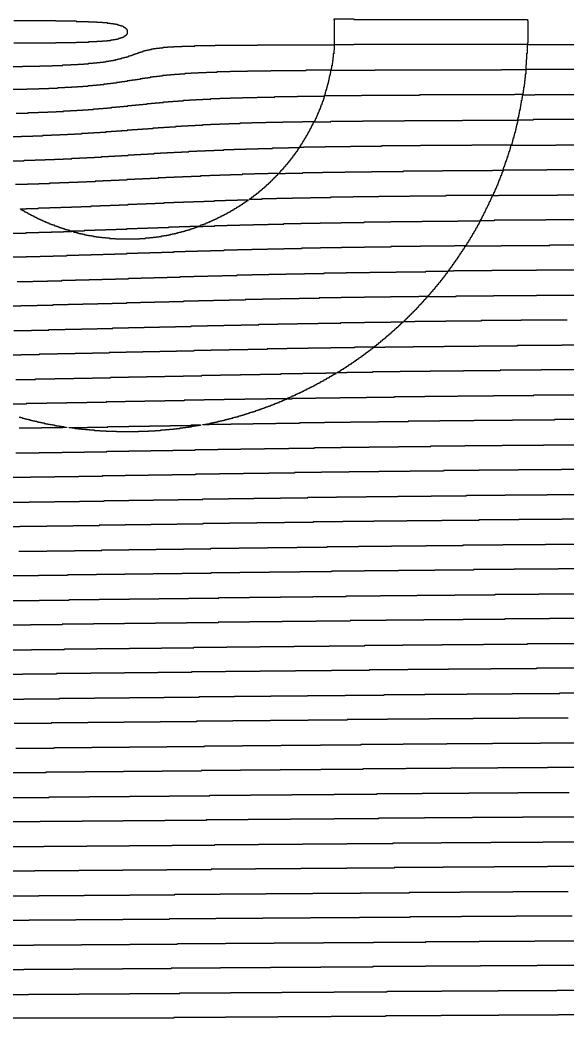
# Model space of a CAD drawing. Extents: x 600 to 5400, y 600 to 5400.
# Drawn here: x 2739 to 4070, y 600 to 3028 of the extents above; entities that cross this region are included whole.
import ezdxf

# ---------------------------------------------------------------- set-up
doc = ezdxf.new("R2010")
doc.units = 0
doc.layers.add('LG_12_W1000_ZP600_INV_LG', color=5, linetype='CONTINUOUS')

msp = doc.modelspace()

# ---------------------------------------------------------------- linework, layer by layer
at = {"layer": 'LG_12_W1000_ZP600_INV_LG'}
for points in [[(2724, 3027), (2826, 3027), (2826, 3026), (2876, 3026), (2876, 3025), (2906, 3025), (2906, 3024), (2926, 3024), (2926, 3023), (2940, 3023), (2940, 3022), (2951, 3022), (2951, 3021), (2959, 3021), (2959, 3020), (2966, 3020), (2966, 3019), (2971, 3019), (2971, 3018), (2976, 3018), (2976, 3017), (2979, 3017), (2979, 3016), (2983, 3016), (2983, 3015), (2985, 3015), (2985, 3014), (2988, 3014), (2988, 3013), (2990, 3013), (2990, 3012), (2992, 3012), (2992, 3011), (2993, 3011), (2993, 3010), (2995, 3010), (2995, 3009), (2996, 3009), (2996, 3008), (2997, 3008), (2997, 3007), (2998, 3007), (2998, 3006), (2999, 3006), (2999, 3004), (3000, 3004), (3000, 2995), (2999, 2995), (2999, 2993), (2998, 2993), (2998, 2992), (2997, 2992), (2997, 2991), (2996, 2991), (2996, 2990), (2995, 2990), (2995, 2989), (2993, 2989), (2993, 2988), (2992, 2988), (2992, 2987), (2990, 2987), (2990, 2986), (2988, 2986), (2988, 2985), (2985, 2985), (2985, 2984), (2983, 2984), (2983, 2983), (2979, 2983), (2979, 2982), (2976, 2982), (2976, 2981), (2971, 2981), (2971, 2980), (2966, 2980), (2966, 2979), (2959, 2979), (2959, 2978), (2951, 2978), (2951, 2977), (2940, 2977), (2940, 2976), (2926, 2976), (2926, 2975), (2906, 2975), (2906, 2974), (2876, 2974), (2876, 2973), (2826, 2973), (2826, 2972), (2724, 2972)], [(2688, 2915), (2745, 2915), (2745, 2916), (2787, 2916), (2787, 2917), (2818, 2917), (2818, 2918), (2843, 2918), (2843, 2919), (2863, 2919), (2863, 2920), (2880, 2920), (2880, 2921), (2894, 2921), (2894, 2922), (2906, 2922), (2906, 2923), (2917, 2923), (2917, 2924), (2926, 2924), (2926, 2925), (2934, 2925), (2934, 2926), (2942, 2926), (2942, 2927), (2949, 2927), (2949, 2928), (2955, 2928), (2955, 2929), (2960, 2929), (2960, 2930), (2966, 2930), (2966, 2931), (2971, 2931), (2971, 2932), (2975, 2932), (2975, 2933), (2979, 2933), (2979, 2934), (2983, 2934), (2983, 2935), (2987, 2935), (2987, 2936), (2991, 2936), (2991, 2937), (2994, 2937), (2994, 2938), (2998, 2938), (2998, 2939), (3001, 2939), (3001, 2940), (3004, 2940), (3004, 2941), (3007, 2941), (3007, 2942), (3010, 2942), (3010, 2943), (3013, 2943), (3013, 2944), (3015, 2944), (3015, 2945), (3018, 2945), (3018, 2946), (3021, 2946), (3021, 2947), (3024, 2947), (3024, 2948), (3027, 2948), (3027, 2949), (3030, 2949), (3030, 2950), (3033, 2950), (3033, 2951), (3036, 2951), (3036, 2952), (3039, 2952), (3039, 2953), (3042, 2953), (3042, 2954), (3046, 2954), (3046, 2955), (3050, 2955), (3050, 2956), (3054, 2956), (3054, 2957), (3059, 2957), (3059, 2958), (3064, 2958), (3064, 2959), (3070, 2959), (3070, 2960), (3078, 2960), (3078, 2961), (3087, 2961), (3087, 2962), (3098, 2962), (3098, 2963), (3113, 2963), (3113, 2964), (3133, 2964), (3133, 2965), (3164, 2965), (3164, 2966), (3214, 2966), (3214, 2967), (3317, 2967), (3317, 2968), (3503, 2968), (3503, 2956), (3502, 2956), (3502, 2946), (3501, 2946), (3501, 2937), (3500, 2937), (3500, 2930), (3499, 2930), (3499, 2923), (3498, 2923), (3498, 2917), (3497, 2917), (3497, 2911), (3496, 2911), (3496, 2906), (3434, 2906), (3434, 2905), (3349, 2905), (3349, 2904), (3292, 2904), (3292, 2903), (3250, 2903), (3250, 2902), (3218, 2902), (3218, 2901), (3193, 2901), (3193, 2900), (3172, 2900), (3172, 2899), (3155, 2899), (3155, 2898), (3140, 2898), (3140, 2897), (3127, 2897), (3127, 2896), (3115, 2896), (3115, 2895), (3105, 2895), (3105, 2894), (3095, 2894), (3095, 2893), (3086, 2893), (3086, 2892), (3078, 2892), (3078, 2891), (3071, 2891), (3071, 2890), (3063, 2890), (3063, 2889), (3056, 2889), (3056, 2888), (3050, 2888), (3050, 2887), (3043, 2887), (3043, 2886), (3037, 2886), (3037, 2885), (3031, 2885), (3031, 2884), (3025, 2884), (3025, 2883), (3019, 2883), (3019, 2882), (3012, 2882), (3012, 2881), (3006, 2881), (3006, 2880), (3000, 2880), (3000, 2879), (2994, 2879), (2994, 2878), (2987, 2878), (2987, 2877), (2981, 2877), (2981, 2876), (2974, 2876), (2974, 2875), (2966, 2875), (2966, 2874), (2959, 2874), (2959, 2873), (2951, 2873), (2951, 2872), (2943, 2872), (2943, 2871), (2934, 2871), (2934, 2870), (2925, 2870), (2925, 2869), (2915, 2869), (2915, 2868), (2904, 2868), (2904, 2867), (2892, 2867), (2892, 2866), (2879, 2866), (2879, 2865), (2864, 2865), (2864, 2864), (2848, 2864), (2848, 2863), (2830, 2863), (2830, 2862), (2809, 2862), (2809, 2861), (2785, 2861), (2785, 2860), (2756, 2860), (2756, 2859), (2721, 2859)], [(2730, 2802), (2759, 2802), (2759, 2803), (2784, 2803), (2784, 2804), (2807, 2804), (2807, 2805), (2827, 2805), (2827, 2806), (2845, 2806), (2845, 2807), (2862, 2807), (2862, 2808), (2877, 2808), (2877, 2809), (2892, 2809), (2892, 2810), (2905, 2810), (2905, 2811), (2918, 2811), (2918, 2812), (2930, 2812), (2930, 2813), (2941, 2813), (2941, 2814), (2952, 2814), (2952, 2815), (2962, 2815), (2962, 2816), (2972, 2816), (2972, 2817), (2982, 2817), (2982, 2818), (2992, 2818), (2992, 2819), (3001, 2819), (3001, 2820), (3011, 2820), (3011, 2821), (3020, 2821), (3020, 2822), (3029, 2822), (3029, 2823), (3039, 2823), (3039, 2824), (3048, 2824), (3048, 2825), (3058, 2825), (3058, 2826), (3068, 2826), (3068, 2827), (3078, 2827), (3078, 2828), (3088, 2828), (3088, 2829), (3100, 2829), (3100, 2830), (3111, 2830), (3111, 2831), (3124, 2831), (3124, 2832), (3137, 2832), (3137, 2833), (3151, 2833), (3151, 2834), (3167, 2834), (3167, 2835), (3184, 2835), (3184, 2836), (3203, 2836), (3203, 2837), (3225, 2837), (3225, 2838), (3250, 2838), (3250, 2839), (3280, 2839), (3280, 2840), (3316, 2840), (3316, 2841), (3359, 2841), (3359, 2842), (3414, 2842), (3414, 2843), (3479, 2843), (3479, 2840), (3478, 2840), (3478, 2837), (3477, 2837), (3477, 2834), (3476, 2834), (3476, 2831), (3475, 2831), (3475, 2829), (3474, 2829), (3474, 2826), (3473, 2826), (3473, 2823), (3472, 2823), (3472, 2821), (3471, 2821), (3471, 2818), (3470, 2818), (3470, 2815), (3469, 2815), (3469, 2813), (3468, 2813), (3468, 2810), (3467, 2810), (3467, 2808), (3466, 2808), (3466, 2805), (3465, 2805), (3465, 2803), (3464, 2803), (3464, 2801), (3463, 2801), (3463, 2798), (3462, 2798), (3462, 2796), (3461, 2796), (3461, 2794), (3460, 2794), (3460, 2792), (3459, 2792), (3459, 2789), (3458, 2789), (3458, 2787), (3457, 2787), (3457, 2785), (3456, 2785), (3456, 2783), (3455, 2783), (3455, 2781), (3495, 2781), (3495, 2782), (3572, 2782), (3572, 2783), (3674, 2783), (3674, 2784), (3815, 2784), (3815, 2785), (3950, 2785), (3950, 2783), (3949, 2783), (3949, 2779), (3948, 2779), (3948, 2774), (3947, 2774), (3947, 2770), (3946, 2770), (3946, 2766), (3945, 2766), (3945, 2762), (3944, 2762), (3944, 2758), (3943, 2758), (3943, 2754), (3942, 2754), (3942, 2751), (3941, 2751), (3941, 2747), (3940, 2747), (3940, 2743), (3939, 2743), (3939, 2740), (3938, 2740), (3938, 2736), (3937, 2736), (3937, 2732), (3936, 2732), (3936, 2729), (3935, 2729), (3935, 2725), (3934, 2725), (3934, 2724), (3838, 2724), (3838, 2723), (3713, 2723), (3713, 2722), (3618, 2722), (3618, 2721), (3543, 2721), (3543, 2720), (3481, 2720), (3481, 2719), (3429, 2719), (3429, 2718), (3419, 2718), (3419, 2720), (3420, 2720), (3420, 2721), (3421, 2721), (3421, 2723), (3422, 2723), (3422, 2724), (3423, 2724), (3423, 2726), (3424, 2726), (3424, 2727), (3425, 2727), (3425, 2729), (3426, 2729), (3426, 2730), (3427, 2730), (3427, 2732), (3428, 2732), (3428, 2734), (3429, 2734), (3429, 2735), (3430, 2735), (3430, 2737), (3431, 2737), (3431, 2739), (3432, 2739), (3432, 2740), (3433, 2740), (3433, 2742), (3434, 2742), (3434, 2744), (3435, 2744), (3435, 2745), (3436, 2745), (3436, 2747), (3437, 2747), (3437, 2749), (3438, 2749), (3438, 2750), (3439, 2750), (3439, 2752), (3440, 2752), (3440, 2754), (3441, 2754), (3441, 2756), (3442, 2756), (3442, 2758), (3443, 2758), (3443, 2759), (3444, 2759), (3444, 2761), (3445, 2761), (3445, 2763), (3446, 2763), (3446, 2765), (3447, 2765), (3447, 2767), (3448, 2767), (3448, 2769), (3449, 2769), (3449, 2771), (3450, 2771), (3450, 2773), (3451, 2773), (3451, 2775), (3452, 2775), (3452, 2777), (3453, 2777), (3453, 2779), (3454, 2779), (3454, 2781), (3426, 2781), (3426, 2780), (3378, 2780), (3378, 2779), (3338, 2779), (3338, 2778), (3303, 2778), (3303, 2777), (3274, 2777), (3274, 2776), (3247, 2776), (3247, 2775), (3224, 2775), (3224, 2774), (3202, 2774), (3202, 2773), (3183, 2773), (3183, 2772), (3165, 2772), (3165, 2771), (3148, 2771), (3148, 2770), (3132, 2770), (3132, 2769), (3117, 2769), (3117, 2768), (3103, 2768), (3103, 2767), (3089, 2767), (3089, 2766), (3075, 2766), (3075, 2765), (3062, 2765), (3062, 2764), (3050, 2764), (3050, 2763), (3037, 2763), (3037, 2762), (3025, 2762), (3025, 2761), (3012, 2761), (3012, 2760), (3000, 2760), (3000, 2759), (2987, 2759), (2987, 2758), (2974, 2758), (2974, 2757), (2961, 2757), (2961, 2756), (2948, 2756), (2948, 2755), (2934, 2755), (2934, 2754), (2919, 2754), (2919, 2753), (2905, 2753), (2905, 2752), (2889, 2752), (2889, 2751), (2872, 2751), (2872, 2750), (2855, 2750), (2855, 2749), (2836, 2749), (2836, 2748), (2816, 2748), (2816, 2747), (2794, 2747), (2794, 2746), (2770, 2746), (2770, 2745), (2743, 2745), (2743, 2744), (2714, 2744)], [(4311, 2786), (3987, 2786), (3987, 2785), (3950, 2785), (3950, 2788), (3951, 2788), (3951, 2792), (3952, 2792), (3952, 2797), (3953, 2797), (3953, 2801), (3954, 2801), (3954, 2806), (3955, 2806), (3955, 2811), (3956, 2811), (3956, 2816), (3957, 2816), (3957, 2822), (3958, 2822), (3958, 2827), (3959, 2827), (3959, 2833), (3960, 2833), (3960, 2839), (3961, 2839), (3961, 2845), (3962, 2845), (3962, 2846), (3991, 2846), (3991, 2847), (4502, 2847)], [(4230, 2664), (4020, 2664), (4020, 2663), (3914, 2663), (3914, 2665), (3915, 2665), (3915, 2668), (3916, 2668), (3916, 2670), (3917, 2670), (3917, 2673), (3918, 2673), (3918, 2676), (3919, 2676), (3919, 2679), (3920, 2679), (3920, 2682), (3921, 2682), (3921, 2685), (3922, 2685), (3922, 2687), (3923, 2687), (3923, 2690), (3924, 2690), (3924, 2693), (3925, 2693), (3925, 2696), (3926, 2696), (3926, 2700), (3927, 2700), (3927, 2703), (3928, 2703), (3928, 2706), (3929, 2706), (3929, 2709), (3930, 2709), (3930, 2712), (3931, 2712), (3931, 2715), (3932, 2715), (3932, 2719), (3933, 2719), (3933, 2722), (3934, 2722), (3934, 2724), (4042, 2724), (4042, 2725), (4314, 2725)], [(2720, 2686), (2749, 2686), (2749, 2687), (2776, 2687), (2776, 2688), (2800, 2688), (2800, 2689), (2823, 2689), (2823, 2690), (2844, 2690), (2844, 2691), (2865, 2691), (2865, 2692), (2884, 2692), (2884, 2693), (2902, 2693), (2902, 2694), (2920, 2694), (2920, 2695), (2937, 2695), (2937, 2696), (2954, 2696), (2954, 2697), (2970, 2697), (2970, 2698), (2986, 2698), (2986, 2699), (3002, 2699), (3002, 2700), (3017, 2700), (3017, 2701), (3033, 2701), (3033, 2702), (3049, 2702), (3049, 2703), (3065, 2703), (3065, 2704), (3081, 2704), (3081, 2705), (3097, 2705), (3097, 2706), (3114, 2706), (3114, 2707), (3132, 2707), (3132, 2708), (3150, 2708), (3150, 2709), (3169, 2709), (3169, 2710), (3190, 2710), (3190, 2711), (3211, 2711), (3211, 2712), (3235, 2712), (3235, 2713), (3260, 2713), (3260, 2714), (3288, 2714), (3288, 2715), (3318, 2715), (3318, 2716), (3353, 2716), (3353, 2717), (3392, 2717), (3392, 2718), (3418, 2718), (3418, 2717), (3417, 2717), (3417, 2715), (3416, 2715), (3416, 2714), (3415, 2714), (3415, 2712), (3414, 2712), (3414, 2711), (3413, 2711), (3413, 2709), (3412, 2709), (3412, 2708), (3411, 2708), (3411, 2707), (3410, 2707), (3410, 2705), (3409, 2705), (3409, 2704), (3408, 2704), (3408, 2702), (3407, 2702), (3407, 2701), (3406, 2701), (3406, 2700), (3405, 2700), (3405, 2698), (3404, 2698), (3404, 2697), (3403, 2697), (3403, 2696), (3402, 2696), (3402, 2694), (3401, 2694), (3401, 2693), (3400, 2693), (3400, 2692), (3399, 2692), (3399, 2691), (3398, 2691), (3398, 2689), (3397, 2689), (3397, 2688), (3396, 2688), (3396, 2687), (3395, 2687), (3395, 2685), (3394, 2685), (3394, 2684), (3393, 2684), (3393, 2683), (3392, 2683), (3392, 2682), (3391, 2682), (3391, 2680), (3390, 2680), (3390, 2679), (3389, 2679), (3389, 2678), (3388, 2678), (3388, 2677), (3387, 2677), (3387, 2676), (3386, 2676), (3386, 2674), (3385, 2674), (3385, 2673), (3384, 2673), (3384, 2672), (3383, 2672), (3383, 2671), (3382, 2671), (3382, 2670), (3381, 2670), (3381, 2669), (3380, 2669), (3380, 2667), (3379, 2667), (3379, 2666), (3378, 2666), (3378, 2665), (3377, 2665), (3377, 2664), (3376, 2664), (3376, 2663), (3375, 2663), (3375, 2662), (3374, 2662), (3374, 2661), (3373, 2661), (3373, 2660), (3372, 2660), (3372, 2659), (3371, 2659), (3371, 2657), (3370, 2657), (3370, 2656), (3369, 2656), (3369, 2655), (3385, 2655), (3385, 2656), (3427, 2656), (3427, 2657), (3475, 2657), (3475, 2658), (3530, 2658), (3530, 2659), (3594, 2659), (3594, 2660), (3672, 2660), (3672, 2661), (3767, 2661), (3767, 2662), (3888, 2662), (3888, 2663), (3914, 2663), (3914, 2662), (3913, 2662), (3913, 2659), (3912, 2659), (3912, 2657), (3911, 2657), (3911, 2654), (3910, 2654), (3910, 2651), (3909, 2651), (3909, 2649), (3908, 2649), (3908, 2646), (3907, 2646), (3907, 2644), (3906, 2644), (3906, 2641), (3905, 2641), (3905, 2639), (3904, 2639), (3904, 2636), (3903, 2636), (3903, 2634), (3902, 2634), (3902, 2631), (3901, 2631), (3901, 2629), (3900, 2629), (3900, 2626), (3899, 2626), (3899, 2624), (3898, 2624), (3898, 2622), (3897, 2622), (3897, 2619), (3896, 2619), (3896, 2617), (3895, 2617), (3895, 2615), (3894, 2615), (3894, 2612), (3893, 2612), (3893, 2610), (3892, 2610), (3892, 2608), (3891, 2608), (3891, 2605), (3890, 2605), (3890, 2603), (3889, 2603), (3889, 2602), (3884, 2602), (3884, 2601), (3775, 2601), (3775, 2600), (3687, 2600), (3687, 2599), (3612, 2599), (3612, 2598), (3549, 2598), (3549, 2597), (3494, 2597), (3494, 2596), (3445, 2596), (3445, 2595), (3402, 2595), (3402, 2594), (3363, 2594), (3363, 2593), (3327, 2593), (3327, 2592), (3298, 2592), (3298, 2593), (3299, 2593), (3299, 2594), (3300, 2594), (3300, 2595), (3302, 2595), (3302, 2596), (3303, 2596), (3303, 2597), (3304, 2597), (3304, 2598), (3306, 2598), (3306, 2599), (3307, 2599), (3307, 2600), (3308, 2600), (3308, 2601), (3309, 2601), (3309, 2602), (3311, 2602), (3311, 2603), (3312, 2603), (3312, 2604), (3313, 2604), (3313, 2605), (3315, 2605), (3315, 2606), (3316, 2606), (3316, 2607), (3317, 2607), (3317, 2608), (3318, 2608), (3318, 2609), (3320, 2609), (3320, 2610), (3321, 2610), (3321, 2611), (3322, 2611), (3322, 2612), (3323, 2612), (3323, 2613), (3324, 2613), (3324, 2614), (3326, 2614), (3326, 2615), (3327, 2615), (3327, 2616), (3328, 2616), (3328, 2617), (3329, 2617), (3329, 2618), (3330, 2618), (3330, 2619), (3331, 2619), (3331, 2620), (3333, 2620), (3333, 2621), (3334, 2621), (3334, 2622), (3335, 2622), (3335, 2623), (3336, 2623), (3336, 2624), (3337, 2624), (3337, 2625), (3338, 2625), (3338, 2626), (3339, 2626), (3339, 2627), (3340, 2627), (3340, 2628), (3341, 2628), (3341, 2629), (3343, 2629), (3343, 2630), (3344, 2630), (3344, 2631), (3345, 2631), (3345, 2632), (3346, 2632), (3346, 2633), (3347, 2633), (3347, 2634), (3348, 2634), (3348, 2635), (3349, 2635), (3349, 2636), (3350, 2636), (3350, 2637), (3351, 2637), (3351, 2638), (3352, 2638), (3352, 2639), (3353, 2639), (3353, 2640), (3354, 2640), (3354, 2641), (3355, 2641), (3355, 2642), (3356, 2642), (3356, 2643), (3357, 2643), (3357, 2644), (3358, 2644), (3358, 2645), (3359, 2645), (3359, 2646), (3360, 2646), (3360, 2647), (3361, 2647), (3361, 2648), (3362, 2648), (3362, 2649), (3363, 2649), (3363, 2650), (3364, 2650), (3364, 2651), (3365, 2651), (3365, 2652), (3366, 2652), (3366, 2653), (3367, 2653), (3367, 2654), (3368, 2654), (3368, 2655), (3343, 2655), (3343, 2654), (3309, 2654), (3309, 2653), (3279, 2653), (3279, 2652), (3251, 2652), (3251, 2651), (3225, 2651), (3225, 2650), (3201, 2650), (3201, 2649), (3178, 2649), (3178, 2648), (3155, 2648), (3155, 2647), (3134, 2647), (3134, 2646), (3114, 2646), (3114, 2645), (3094, 2645), (3094, 2644), (3075, 2644), (3075, 2643), (3056, 2643), (3056, 2642), (3037, 2642), (3037, 2641), (3018, 2641), (3018, 2640), (2999, 2640), (2999, 2639), (2980, 2639), (2980, 2638), (2961, 2638), (2961, 2637), (2941, 2637), (2941, 2636), (2922, 2636), (2922, 2635), (2901, 2635), (2901, 2634), (2880, 2634), (2880, 2633), (2858, 2633), (2858, 2632), (2835, 2632), (2835, 2631), (2811, 2631), (2811, 2630), (2785, 2630), (2785, 2629), (2757, 2629), (2757, 2628), (2728, 2628)], [(4176, 2542), (4018, 2542), (4018, 2541), (3892, 2541), (3892, 2540), (3859, 2540), (3859, 2542), (3860, 2542), (3860, 2544), (3861, 2544), (3861, 2545), (3862, 2545), (3862, 2547), (3863, 2547), (3863, 2549), (3864, 2549), (3864, 2551), (3865, 2551), (3865, 2553), (3866, 2553), (3866, 2555), (3867, 2555), (3867, 2557), (3868, 2557), (3868, 2559), (3869, 2559), (3869, 2561), (3870, 2561), (3870, 2563), (3871, 2563), (3871, 2565), (3872, 2565), (3872, 2567), (3873, 2567), (3873, 2569), (3874, 2569), (3874, 2571), (3875, 2571), (3875, 2573), (3876, 2573), (3876, 2575), (3877, 2575), (3877, 2577), (3878, 2577), (3878, 2579), (3879, 2579), (3879, 2581), (3880, 2581), (3880, 2584), (3881, 2584), (3881, 2586), (3882, 2586), (3882, 2588), (3883, 2588), (3883, 2590), (3884, 2590), (3884, 2592), (3885, 2592), (3885, 2594), (3886, 2594), (3886, 2596), (3887, 2596), (3887, 2599), (3888, 2599), (3888, 2601), (3903, 2601), (3903, 2602), (4046, 2602), (4046, 2603), (4235, 2603)], [(2720, 2510), (2754, 2510), (2754, 2511), (2785, 2511), (2785, 2512), (2816, 2512), (2816, 2513), (2845, 2513), (2845, 2514), (2864, 2514), (2864, 2515), (2868, 2515), (2868, 2513), (2871, 2513), (2871, 2512), (2875, 2512), (2875, 2511), (2879, 2511), (2879, 2510), (2883, 2510), (2883, 2509), (2887, 2509), (2887, 2508), (2892, 2508), (2892, 2507), (2896, 2507), (2896, 2506), (2901, 2506), (2901, 2505), (2906, 2505), (2906, 2504), (2912, 2504), (2912, 2503), (2918, 2503), (2918, 2502), (2924, 2502), (2924, 2501), (2931, 2501), (2931, 2500), (2938, 2500), (2938, 2499), (2947, 2499), (2947, 2498), (2957, 2498), (2957, 2497), (2971, 2497), (2971, 2496), (3030, 2496), (3030, 2497), (3044, 2497), (3044, 2498), (3054, 2498), (3054, 2499), (3063, 2499), (3063, 2500), (3070, 2500), (3070, 2501), (3077, 2501), (3077, 2502), (3083, 2502), (3083, 2503), (3089, 2503), (3089, 2504), (3095, 2504), (3095, 2505), (3100, 2505), (3100, 2506), (3105, 2506), (3105, 2507), (3109, 2507), (3109, 2508), (3114, 2508), (3114, 2509), (3118, 2509), (3118, 2510), (3122, 2510), (3122, 2511), (3126, 2511), (3126, 2512), (3130, 2512), (3130, 2513), (3133, 2513), (3133, 2514), (3137, 2514), (3137, 2515), (3141, 2515), (3141, 2516), (3144, 2516), (3144, 2517), (3147, 2517), (3147, 2518), (3151, 2518), (3151, 2519), (3154, 2519), (3154, 2520), (3157, 2520), (3157, 2521), (3160, 2521), (3160, 2522), (3163, 2522), (3163, 2523), (3166, 2523), (3166, 2524), (3169, 2524), (3169, 2525), (3171, 2525), (3171, 2526), (3184, 2526), (3184, 2527), (3213, 2527), (3213, 2528), (3243, 2528), (3243, 2529), (3274, 2529), (3274, 2530), (3307, 2530), (3307, 2531), (3343, 2531), (3343, 2532), (3381, 2532), (3381, 2533), (3423, 2533), (3423, 2534), (3469, 2534), (3469, 2535), (3520, 2535), (3520, 2536), (3576, 2536), (3576, 2537), (3641, 2537), (3641, 2538), (3716, 2538), (3716, 2539), (3804, 2539), (3804, 2540), (3858, 2540), (3858, 2538), (3857, 2538), (3857, 2536), (3856, 2536), (3856, 2534), (3855, 2534), (3855, 2532), (3854, 2532), (3854, 2531), (3853, 2531), (3853, 2529), (3852, 2529), (3852, 2527), (3851, 2527), (3851, 2525), (3850, 2525), (3850, 2523), (3849, 2523), (3849, 2522), (3848, 2522), (3848, 2520), (3847, 2520), (3847, 2518), (3846, 2518), (3846, 2516), (3845, 2516), (3845, 2515), (3844, 2515), (3844, 2513), (3843, 2513), (3843, 2511), (3842, 2511), (3842, 2509), (3841, 2509), (3841, 2508), (3840, 2508), (3840, 2506), (3839, 2506), (3839, 2504), (3838, 2504), (3838, 2503), (3837, 2503), (3837, 2501), (3836, 2501), (3836, 2499), (3835, 2499), (3835, 2498), (3834, 2498), (3834, 2496), (3833, 2496), (3833, 2494), (3832, 2494), (3832, 2493), (3831, 2493), (3831, 2491), (3830, 2491), (3830, 2489), (3829, 2489), (3829, 2488), (3828, 2488), (3828, 2486), (3827, 2486), (3827, 2485), (3826, 2485), (3826, 2483), (3825, 2483), (3825, 2481), (3824, 2481), (3824, 2480), (3823, 2480), (3823, 2479), (3795, 2479), (3795, 2478), (3713, 2478), (3713, 2477), (3641, 2477), (3641, 2476), (3577, 2476), (3577, 2475), (3521, 2475), (3521, 2474), (3470, 2474), (3470, 2473), (3424, 2473), (3424, 2472), (3381, 2472), (3381, 2471), (3341, 2471), (3341, 2470), (3303, 2470), (3303, 2469), (3268, 2469), (3268, 2468), (3235, 2468), (3235, 2467), (3202, 2467), (3202, 2466), (3171, 2466), (3171, 2465), (3141, 2465), (3141, 2464), (3112, 2464), (3112, 2463), (3083, 2463), (3083, 2462), (3055, 2462), (3055, 2461), (3026, 2461), (3026, 2460), (2998, 2460), (2998, 2459), (2970, 2459), (2970, 2458), (2941, 2458), (2941, 2457), (2912, 2457), (2912, 2456), (2882, 2456), (2882, 2455), (2852, 2455), (2852, 2454), (2820, 2454), (2820, 2453), (2788, 2453), (2788, 2452), (2754, 2452), (2754, 2451), (2718, 2451)], [(4125, 2420), (3995, 2420), (3995, 2419), (3887, 2419), (3887, 2418), (3794, 2418), (3794, 2417), (3781, 2417), (3781, 2419), (3782, 2419), (3782, 2420), (3783, 2420), (3783, 2421), (3784, 2421), (3784, 2423), (3785, 2423), (3785, 2424), (3786, 2424), (3786, 2425), (3787, 2425), (3787, 2427), (3788, 2427), (3788, 2428), (3789, 2428), (3789, 2429), (3790, 2429), (3790, 2431), (3791, 2431), (3791, 2432), (3792, 2432), (3792, 2434), (3793, 2434), (3793, 2435), (3794, 2435), (3794, 2436), (3795, 2436), (3795, 2438), (3796, 2438), (3796, 2439), (3797, 2439), (3797, 2441), (3798, 2441), (3798, 2442), (3799, 2442), (3799, 2444), (3800, 2444), (3800, 2445), (3801, 2445), (3801, 2446), (3802, 2446), (3802, 2448), (3803, 2448), (3803, 2449), (3804, 2449), (3804, 2451), (3805, 2451), (3805, 2452), (3806, 2452), (3806, 2454), (3807, 2454), (3807, 2455), (3808, 2455), (3808, 2457), (3809, 2457), (3809, 2458), (3810, 2458), (3810, 2460), (3811, 2460), (3811, 2461), (3812, 2461), (3812, 2463), (3813, 2463), (3813, 2464), (3814, 2464), (3814, 2466), (3815, 2466), (3815, 2467), (3816, 2467), (3816, 2469), (3817, 2469), (3817, 2470), (3818, 2470), (3818, 2472), (3819, 2472), (3819, 2473), (3820, 2473), (3820, 2475), (3821, 2475), (3821, 2477), (3822, 2477), (3822, 2478), (3823, 2478), (3823, 2479), (3909, 2479), (3909, 2480), (4028, 2480), (4028, 2481), (4175, 2481)], [(2732, 2392), (2770, 2392), (2770, 2393), (2806, 2393), (2806, 2394), (2841, 2394), (2841, 2395), (2874, 2395), (2874, 2396), (2907, 2396), (2907, 2397), (2939, 2397), (2939, 2398), (2971, 2398), (2971, 2399), (3003, 2399), (3003, 2400), (3034, 2400), (3034, 2401), (3065, 2401), (3065, 2402), (3097, 2402), (3097, 2403), (3129, 2403), (3129, 2404), (3162, 2404), (3162, 2405), (3196, 2405), (3196, 2406), (3231, 2406), (3231, 2407), (3267, 2407), (3267, 2408), (3304, 2408), (3304, 2409), (3344, 2409), (3344, 2410), (3386, 2410), (3386, 2411), (3431, 2411), (3431, 2412), (3479, 2412), (3479, 2413), (3532, 2413), (3532, 2414), (3590, 2414), (3590, 2415), (3654, 2415), (3654, 2416), (3726, 2416), (3726, 2417), (3780, 2417), (3780, 2416), (3779, 2416), (3779, 2415), (3778, 2415), (3778, 2413), (3777, 2413), (3777, 2412), (3776, 2412), (3776, 2411), (3775, 2411), (3775, 2409), (3774, 2409), (3774, 2408), (3773, 2408), (3773, 2407), (3772, 2407), (3772, 2405), (3771, 2405), (3771, 2404), (3770, 2404), (3770, 2403), (3769, 2403), (3769, 2401), (3768, 2401), (3768, 2400), (3767, 2400), (3767, 2399), (3766, 2399), (3766, 2398), (3765, 2398), (3765, 2396), (3764, 2396), (3764, 2395), (3763, 2395), (3763, 2394), (3762, 2394), (3762, 2393), (3761, 2393), (3761, 2391), (3760, 2391), (3760, 2390), (3759, 2390), (3759, 2389), (3758, 2389), (3758, 2388), (3757, 2388), (3757, 2386), (3756, 2386), (3756, 2385), (3755, 2385), (3755, 2384), (3754, 2384), (3754, 2383), (3753, 2383), (3753, 2381), (3752, 2381), (3752, 2380), (3751, 2380), (3751, 2379), (3750, 2379), (3750, 2378), (3749, 2378), (3749, 2377), (3748, 2377), (3748, 2375), (3747, 2375), (3747, 2374), (3746, 2374), (3746, 2373), (3745, 2373), (3745, 2372), (3744, 2372), (3744, 2371), (3743, 2371), (3743, 2370), (3742, 2370), (3742, 2368), (3741, 2368), (3741, 2367), (3740, 2367), (3740, 2366), (3739, 2366), (3739, 2365), (3738, 2365), (3738, 2364), (3737, 2364), (3737, 2363), (3736, 2363), (3736, 2361), (3735, 2361), (3735, 2360), (3734, 2360), (3734, 2359), (3733, 2359), (3733, 2358), (3732, 2358), (3732, 2357), (3731, 2357), (3731, 2356), (3800, 2356), (3800, 2357), (3891, 2357), (3891, 2358), (3995, 2358), (3995, 2359), (4118, 2359)], [(4070, 2298), (3958, 2298), (3958, 2297), (3861, 2297), (3861, 2296), (3775, 2296), (3775, 2295), (3699, 2295), (3699, 2294), (3672, 2294), (3672, 2295), (3673, 2295), (3673, 2296), (3674, 2296), (3674, 2297), (3675, 2297), (3675, 2298), (3676, 2298), (3676, 2299), (3677, 2299), (3677, 2300), (3678, 2300), (3678, 2301), (3679, 2301), (3679, 2302), (3680, 2302), (3680, 2303), (3681, 2303), (3681, 2304), (3682, 2304), (3682, 2305), (3683, 2305), (3683, 2306), (3684, 2306), (3684, 2307), (3685, 2307), (3685, 2308), (3686, 2308), (3686, 2309), (3687, 2309), (3687, 2310), (3688, 2310), (3688, 2311), (3689, 2311), (3689, 2312), (3690, 2312), (3690, 2313), (3691, 2313), (3691, 2314), (3692, 2314), (3692, 2315), (3693, 2315), (3693, 2316), (3694, 2316), (3694, 2317), (3695, 2317), (3695, 2318), (3696, 2318), (3696, 2319), (3697, 2319), (3697, 2320), (3698, 2320), (3698, 2321), (3699, 2321), (3699, 2322), (3700, 2322), (3700, 2323), (3701, 2323), (3701, 2324), (3702, 2324), (3702, 2325), (3703, 2325), (3703, 2326), (3704, 2326), (3704, 2327), (3705, 2327), (3705, 2328), (3706, 2328), (3706, 2329), (3707, 2329), (3707, 2330), (3708, 2330), (3708, 2332), (3709, 2332), (3709, 2333), (3710, 2333), (3710, 2334), (3711, 2334), (3711, 2335), (3712, 2335), (3712, 2336), (3713, 2336), (3713, 2337), (3714, 2337), (3714, 2338), (3715, 2338), (3715, 2339), (3716, 2339), (3716, 2340), (3717, 2340), (3717, 2341), (3718, 2341), (3718, 2342), (3719, 2342), (3719, 2343), (3720, 2343), (3720, 2344), (3721, 2344), (3721, 2346), (3722, 2346), (3722, 2347), (3723, 2347), (3723, 2348), (3724, 2348), (3724, 2349), (3725, 2349), (3725, 2350), (3726, 2350), (3726, 2351), (3727, 2351), (3727, 2352), (3728, 2352), (3728, 2353), (3729, 2353), (3729, 2355), (3730, 2355), (3730, 2356), (3709, 2356), (3709, 2355), (3640, 2355), (3640, 2354), (3577, 2354), (3577, 2353), (3520, 2353), (3520, 2352), (3467, 2352), (3467, 2351), (3418, 2351), (3418, 2350), (3372, 2350), (3372, 2349), (3329, 2349), (3329, 2348), (3287, 2348), (3287, 2347), (3248, 2347), (3248, 2346), (3210, 2346), (3210, 2345), (3173, 2345), (3173, 2344), (3137, 2344), (3137, 2343), (3102, 2343), (3102, 2342), (3067, 2342), (3067, 2341), (3032, 2341), (3032, 2340), (2998, 2340), (2998, 2339), (2963, 2339), (2963, 2338), (2928, 2338), (2928, 2337), (2892, 2337), (2892, 2336), (2856, 2336), (2856, 2335), (2819, 2335), (2819, 2334), (2781, 2334), (2781, 2333), (2741, 2333), (2741, 2332), (2700, 2332)], [(2724, 2273), (2767, 2273), (2767, 2274), (2809, 2274), (2809, 2275), (2849, 2275), (2849, 2276), (2889, 2276), (2889, 2277), (2927, 2277), (2927, 2278), (2965, 2278), (2965, 2279), (3003, 2279), (3003, 2280), (3041, 2280), (3041, 2281), (3078, 2281), (3078, 2282), (3117, 2282), (3117, 2283), (3155, 2283), (3155, 2284), (3195, 2284), (3195, 2285), (3235, 2285), (3235, 2286), (3277, 2286), (3277, 2287), (3320, 2287), (3320, 2288), (3366, 2288), (3366, 2289), (3414, 2289), (3414, 2290), (3464, 2290), (3464, 2291), (3519, 2291), (3519, 2292), (3577, 2292), (3577, 2293), (3641, 2293), (3641, 2294), (3671, 2294), (3671, 2293), (3670, 2293), (3670, 2292), (3668, 2292), (3668, 2291), (3667, 2291), (3667, 2290), (3666, 2290), (3666, 2289), (3665, 2289), (3665, 2288), (3664, 2288), (3664, 2287), (3663, 2287), (3663, 2286), (3662, 2286), (3662, 2285), (3661, 2285), (3661, 2284), (3660, 2284), (3660, 2283), (3659, 2283), (3659, 2282), (3658, 2282), (3658, 2281), (3657, 2281), (3657, 2280), (3656, 2280), (3656, 2279), (3654, 2279), (3654, 2278), (3653, 2278), (3653, 2277), (3652, 2277), (3652, 2276), (3651, 2276), (3651, 2275), (3650, 2275), (3650, 2274), (3649, 2274), (3649, 2273), (3648, 2273), (3648, 2272), (3647, 2272), (3647, 2271), (3645, 2271), (3645, 2270), (3644, 2270), (3644, 2269), (3643, 2269), (3643, 2268), (3642, 2268), (3642, 2267), (3641, 2267), (3641, 2266), (3640, 2266), (3640, 2265), (3639, 2265), (3639, 2264), (3637, 2264), (3637, 2263), (3636, 2263), (3636, 2262), (3635, 2262), (3635, 2261), (3634, 2261), (3634, 2260), (3633, 2260), (3633, 2259), (3632, 2259), (3632, 2258), (3630, 2258), (3630, 2257), (3629, 2257), (3629, 2256), (3628, 2256), (3628, 2255), (3627, 2255), (3627, 2254), (3626, 2254), (3626, 2253), (3625, 2253), (3625, 2252), (3623, 2252), (3623, 2251), (3622, 2251), (3622, 2250), (3621, 2250), (3621, 2249), (3620, 2249), (3620, 2248), (3619, 2248), (3619, 2247), (3617, 2247), (3617, 2246), (3616, 2246), (3616, 2245), (3615, 2245), (3615, 2244), (3614, 2244), (3614, 2243), (3612, 2243), (3612, 2242), (3611, 2242), (3611, 2241), (3610, 2241), (3610, 2240), (3609, 2240), (3609, 2239), (3607, 2239), (3607, 2238), (3606, 2238), (3606, 2237), (3605, 2237), (3605, 2236), (3604, 2236), (3604, 2235), (3602, 2235), (3602, 2234), (3601, 2234), (3601, 2233), (3600, 2233), (3600, 2232), (3626, 2232), (3626, 2233), (3695, 2233), (3695, 2234), (3771, 2234), (3771, 2235), (3855, 2235), (3855, 2236), (3949, 2236), (3949, 2237), (4057, 2237), (4057, 2238), (4181, 2238)], [(4121, 2177), (4007, 2177), (4007, 2176), (3907, 2176), (3907, 2175), (3818, 2175), (3818, 2174), (3737, 2174), (3737, 2173), (3664, 2173), (3664, 2172), (3596, 2172), (3596, 2171), (3534, 2171), (3534, 2170), (3511, 2170), (3511, 2171), (3512, 2171), (3512, 2172), (3514, 2172), (3514, 2173), (3515, 2173), (3515, 2174), (3517, 2174), (3517, 2175), (3519, 2175), (3519, 2176), (3520, 2176), (3520, 2177), (3522, 2177), (3522, 2178), (3523, 2178), (3523, 2179), (3525, 2179), (3525, 2180), (3527, 2180), (3527, 2181), (3528, 2181), (3528, 2182), (3530, 2182), (3530, 2183), (3531, 2183), (3531, 2184), (3533, 2184), (3533, 2185), (3534, 2185), (3534, 2186), (3536, 2186), (3536, 2187), (3537, 2187), (3537, 2188), (3539, 2188), (3539, 2189), (3540, 2189), (3540, 2190), (3542, 2190), (3542, 2191), (3543, 2191), (3543, 2192), (3545, 2192), (3545, 2193), (3546, 2193), (3546, 2194), (3548, 2194), (3548, 2195), (3549, 2195), (3549, 2196), (3551, 2196), (3551, 2197), (3552, 2197), (3552, 2198), (3554, 2198), (3554, 2199), (3555, 2199), (3555, 2200), (3556, 2200), (3556, 2201), (3558, 2201), (3558, 2202), (3559, 2202), (3559, 2203), (3561, 2203), (3561, 2204), (3562, 2204), (3562, 2205), (3564, 2205), (3564, 2206), (3565, 2206), (3565, 2207), (3566, 2207), (3566, 2208), (3568, 2208), (3568, 2209), (3569, 2209), (3569, 2210), (3571, 2210), (3571, 2211), (3572, 2211), (3572, 2212), (3573, 2212), (3573, 2213), (3575, 2213), (3575, 2214), (3576, 2214), (3576, 2215), (3577, 2215), (3577, 2216), (3579, 2216), (3579, 2217), (3580, 2217), (3580, 2218), (3581, 2218), (3581, 2219), (3583, 2219), (3583, 2220), (3584, 2220), (3584, 2221), (3585, 2221), (3585, 2222), (3587, 2222), (3587, 2223), (3588, 2223), (3588, 2224), (3589, 2224), (3589, 2225), (3591, 2225), (3591, 2226), (3592, 2226), (3592, 2227), (3593, 2227), (3593, 2228), (3595, 2228), (3595, 2229), (3596, 2229), (3596, 2230), (3597, 2230), (3597, 2231), (3599, 2231), (3599, 2232), (3553, 2232), (3553, 2231), (3495, 2231), (3495, 2230), (3440, 2230), (3440, 2229), (3389, 2229), (3389, 2228), (3340, 2228), (3340, 2227), (3293, 2227), (3293, 2226), (3248, 2226), (3248, 2225), (3204, 2225), (3204, 2224), (3162, 2224), (3162, 2223), (3120, 2223), (3120, 2222), (3079, 2222), (3079, 2221), (3038, 2221), (3038, 2220), (2997, 2220), (2997, 2219), (2956, 2219), (2956, 2218), (2915, 2218), (2915, 2217), (2873, 2217), (2873, 2216), (2830, 2216), (2830, 2215), (2786, 2215), (2786, 2214), (2741, 2214), (2741, 2213), (2694, 2213)], [(2729, 2154), (2777, 2154), (2777, 2155), (2824, 2155), (2824, 2156), (2870, 2156), (2870, 2157), (2915, 2157), (2915, 2158), (2959, 2158), (2959, 2159), (3003, 2159), (3003, 2160), (3047, 2160), (3047, 2161), (3091, 2161), (3091, 2162), (3136, 2162), (3136, 2163), (3181, 2163), (3181, 2164), (3227, 2164), (3227, 2165), (3275, 2165), (3275, 2166), (3323, 2166), (3323, 2167), (3374, 2167), (3374, 2168), (3427, 2168), (3427, 2169), (3483, 2169), (3483, 2170), (3509, 2170), (3509, 2169), (3507, 2169), (3507, 2168), (3506, 2168), (3506, 2167), (3504, 2167), (3504, 2166), (3502, 2166), (3502, 2165), (3501, 2165), (3501, 2164), (3499, 2164), (3499, 2163), (3497, 2163), (3497, 2162), (3496, 2162), (3496, 2161), (3494, 2161), (3494, 2160), (3492, 2160), (3492, 2159), (3491, 2159), (3491, 2158), (3489, 2158), (3489, 2157), (3487, 2157), (3487, 2156), (3485, 2156), (3485, 2155), (3484, 2155), (3484, 2154), (3482, 2154), (3482, 2153), (3480, 2153), (3480, 2152), (3478, 2152), (3478, 2151), (3477, 2151), (3477, 2150), (3475, 2150), (3475, 2149), (3473, 2149), (3473, 2148), (3471, 2148), (3471, 2147), (3469, 2147), (3469, 2146), (3468, 2146), (3468, 2145), (3466, 2145), (3466, 2144), (3464, 2144), (3464, 2143), (3462, 2143), (3462, 2142), (3460, 2142), (3460, 2141), (3458, 2141), (3458, 2140), (3456, 2140), (3456, 2139), (3455, 2139), (3455, 2138), (3453, 2138), (3453, 2137), (3451, 2137), (3451, 2136), (3449, 2136), (3449, 2135), (3447, 2135), (3447, 2134), (3445, 2134), (3445, 2133), (3443, 2133), (3443, 2132), (3441, 2132), (3441, 2131), (3439, 2131), (3439, 2130), (3437, 2130), (3437, 2129), (3435, 2129), (3435, 2128), (3433, 2128), (3433, 2127), (3431, 2127), (3431, 2126), (3429, 2126), (3429, 2125), (3427, 2125), (3427, 2124), (3425, 2124), (3425, 2123), (3423, 2123), (3423, 2122), (3421, 2122), (3421, 2121), (3419, 2121), (3419, 2120), (3416, 2120), (3416, 2119), (3414, 2119), (3414, 2118), (3412, 2118), (3412, 2117), (3410, 2117), (3410, 2116), (3408, 2116), (3408, 2115), (3406, 2115), (3406, 2114), (3404, 2114), (3404, 2113), (3401, 2113), (3401, 2112), (3399, 2112), (3399, 2111), (3397, 2111), (3397, 2110), (3395, 2110), (3395, 2109), (3392, 2109), (3392, 2108), (3390, 2108), (3390, 2107), (3401, 2107), (3401, 2108), (3458, 2108), (3458, 2109), (3518, 2109), (3518, 2110), (3582, 2110), (3582, 2111), (3650, 2111), (3650, 2112), (3724, 2112), (3724, 2113), (3804, 2113), (3804, 2114), (3891, 2114), (3891, 2115), (3989, 2115), (3989, 2116), (4098, 2116)], [(4154, 2056), (4039, 2056), (4039, 2055), (3937, 2055), (3937, 2054), (3844, 2054), (3844, 2053), (3760, 2053), (3760, 2052), (3683, 2052), (3683, 2051), (3611, 2051), (3611, 2050), (3543, 2050), (3543, 2049), (3480, 2049), (3480, 2048), (3419, 2048), (3419, 2047), (3361, 2047), (3361, 2046), (3306, 2046), (3306, 2045), (3252, 2045), (3252, 2044), (3199, 2044), (3199, 2043), (3184, 2043), (3184, 2044), (3189, 2044), (3189, 2045), (3194, 2045), (3194, 2046), (3199, 2046), (3199, 2047), (3203, 2047), (3203, 2048), (3208, 2048), (3208, 2049), (3212, 2049), (3212, 2050), (3217, 2050), (3217, 2051), (3221, 2051), (3221, 2052), (3226, 2052), (3226, 2053), (3230, 2053), (3230, 2054), (3234, 2054), (3234, 2055), (3238, 2055), (3238, 2056), (3242, 2056), (3242, 2057), (3246, 2057), (3246, 2058), (3249, 2058), (3249, 2059), (3253, 2059), (3253, 2060), (3257, 2060), (3257, 2061), (3260, 2061), (3260, 2062), (3264, 2062), (3264, 2063), (3268, 2063), (3268, 2064), (3271, 2064), (3271, 2065), (3275, 2065), (3275, 2066), (3278, 2066), (3278, 2067), (3281, 2067), (3281, 2068), (3285, 2068), (3285, 2069), (3288, 2069), (3288, 2070), (3291, 2070), (3291, 2071), (3294, 2071), (3294, 2072), (3297, 2072), (3297, 2073), (3300, 2073), (3300, 2074), (3304, 2074), (3304, 2075), (3307, 2075), (3307, 2076), (3310, 2076), (3310, 2077), (3313, 2077), (3313, 2078), (3315, 2078), (3315, 2079), (3318, 2079), (3318, 2080), (3321, 2080), (3321, 2081), (3324, 2081), (3324, 2082), (3327, 2082), (3327, 2083), (3330, 2083), (3330, 2084), (3332, 2084), (3332, 2085), (3335, 2085), (3335, 2086), (3338, 2086), (3338, 2087), (3341, 2087), (3341, 2088), (3343, 2088), (3343, 2089), (3346, 2089), (3346, 2090), (3349, 2090), (3349, 2091), (3351, 2091), (3351, 2092), (3354, 2092), (3354, 2093), (3356, 2093), (3356, 2094), (3359, 2094), (3359, 2095), (3361, 2095), (3361, 2096), (3364, 2096), (3364, 2097), (3366, 2097), (3366, 2098), (3369, 2098), (3369, 2099), (3371, 2099), (3371, 2100), (3374, 2100), (3374, 2101), (3376, 2101), (3376, 2102), (3378, 2102), (3378, 2103), (3381, 2103), (3381, 2104), (3383, 2104), (3383, 2105), (3385, 2105), (3385, 2106), (3388, 2106), (3388, 2107), (3339, 2107), (3339, 2106), (3286, 2106), (3286, 2105), (3236, 2105), (3236, 2104), (3187, 2104), (3187, 2103), (3138, 2103), (3138, 2102), (3091, 2102), (3091, 2101), (3043, 2101), (3043, 2100), (2996, 2100), (2996, 2099), (2949, 2099), (2949, 2098), (2902, 2098), (2902, 2097), (2853, 2097), (2853, 2096), (2804, 2096), (2804, 2095), (2754, 2095), (2754, 2094), (2702, 2094)], [(2737, 2062), (2741, 2062), (2741, 2061), (2744, 2061), (2744, 2060), (2748, 2060), (2748, 2059), (2752, 2059), (2752, 2058), (2755, 2058), (2755, 2057), (2759, 2057), (2759, 2056), (2763, 2056), (2763, 2055), (2767, 2055), (2767, 2054), (2771, 2054), (2771, 2053), (2775, 2053), (2775, 2052), (2780, 2052), (2780, 2051), (2784, 2051), (2784, 2050), (2789, 2050), (2789, 2049), (2793, 2049), (2793, 2048), (2798, 2048), (2798, 2047), (2802, 2047), (2802, 2046), (2807, 2046), (2807, 2045), (2812, 2045), (2812, 2044), (2817, 2044), (2817, 2043), (2823, 2043), (2823, 2042), (2828, 2042), (2828, 2041), (2834, 2041), (2834, 2040), (2840, 2040), (2840, 2039), (2846, 2039), (2846, 2038), (2852, 2038), (2852, 2037), (2843, 2037), (2843, 2036), (2791, 2036), (2791, 2035), (2737, 2035)], [(2729, 1975), (2786, 1975), (2786, 1976), (2842, 1976), (2842, 1977), (2896, 1977), (2896, 1978), (2950, 1978), (2950, 1979), (3004, 1979), (3004, 1980), (3057, 1980), (3057, 1981), (3111, 1981), (3111, 1982), (3165, 1982), (3165, 1983), (3220, 1983), (3220, 1984), (3276, 1984), (3276, 1985), (3334, 1985), (3334, 1986), (3393, 1986), (3393, 1987), (3455, 1987), (3455, 1988), (3520, 1988), (3520, 1989), (3588, 1989), (3588, 1990), (3660, 1990), (3660, 1991), (3738, 1991), (3738, 1992), (3821, 1992), (3821, 1993), (3912, 1993), (3912, 1994), (4012, 1994), (4012, 1995), (4123, 1995)], [(4171, 1935), (4056, 1935), (4056, 1934), (3951, 1934), (3951, 1933), (3856, 1933), (3856, 1932), (3769, 1932), (3769, 1931), (3688, 1931), (3688, 1930), (3612, 1930), (3612, 1929), (3540, 1929), (3540, 1928), (3472, 1928), (3472, 1927), (3407, 1927), (3407, 1926), (3344, 1926), (3344, 1925), (3283, 1925), (3283, 1924), (3224, 1924), (3224, 1923), (3166, 1923), (3166, 1922), (3109, 1922), (3109, 1921), (3052, 1921), (3052, 1920), (2995, 1920), (2995, 1919), (2939, 1919), (2939, 1918), (2882, 1918), (2882, 1917), (2824, 1917), (2824, 1916), (2765, 1916), (2765, 1915), (2704, 1915)], [(2697, 1855), (2761, 1855), (2761, 1856), (2823, 1856), (2823, 1857), (2884, 1857), (2884, 1858), (2944, 1858), (2944, 1859), (3004, 1859), (3004, 1860), (3064, 1860), (3064, 1861), (3124, 1861), (3124, 1862), (3184, 1862), (3184, 1863), (3246, 1863), (3246, 1864), (3308, 1864), (3308, 1865), (3373, 1865), (3373, 1866), (3439, 1866), (3439, 1867), (3509, 1867), (3509, 1868), (3581, 1868), (3581, 1869), (3658, 1869), (3658, 1870), (3739, 1870), (3739, 1871), (3825, 1871), (3825, 1872), (3919, 1872), (3919, 1873), (4021, 1873), (4021, 1874), (4133, 1874)], [(4174, 1814), (4058, 1814), (4058, 1813), (3952, 1813), (3952, 1812), (3855, 1812), (3855, 1811), (3765, 1811), (3765, 1810), (3680, 1810), (3680, 1809), (3600, 1809), (3600, 1808), (3524, 1808), (3524, 1807), (3452, 1807), (3452, 1806), (3382, 1806), (3382, 1805), (3315, 1805), (3315, 1804), (3249, 1804), (3249, 1803), (3184, 1803), (3184, 1802), (3121, 1802), (3121, 1801), (3058, 1801), (3058, 1800), (2995, 1800), (2995, 1799), (2932, 1799), (2932, 1798), (2868, 1798), (2868, 1797), (2804, 1797), (2804, 1796), (2739, 1796), (2739, 1795), (2671, 1795)], [(2736, 1736), (2804, 1736), (2804, 1737), (2872, 1737), (2872, 1738), (2938, 1738), (2938, 1739), (3004, 1739), (3004, 1740), (3070, 1740), (3070, 1741), (3137, 1741), (3137, 1742), (3203, 1742), (3203, 1743), (3271, 1743), (3271, 1744), (3341, 1744), (3341, 1745), (3412, 1745), (3412, 1746), (3486, 1746), (3486, 1747), (3562, 1747), (3562, 1748), (3643, 1748), (3643, 1749), (3727, 1749), (3727, 1750), (3817, 1750), (3817, 1751), (3913, 1751), (3913, 1752), (4017, 1752), (4017, 1753), (4129, 1753)], [(4165, 1693), (4048, 1693), (4048, 1692), (3941, 1692), (3941, 1691), (3842, 1691), (3842, 1690), (3748, 1690), (3748, 1689), (3660, 1689), (3660, 1688), (3577, 1688), (3577, 1687), (3497, 1687), (3497, 1686), (3420, 1686), (3420, 1685), (3346, 1685), (3346, 1684), (3274, 1684), (3274, 1683), (3203, 1683), (3203, 1682), (3133, 1682), (3133, 1681), (3063, 1681), (3063, 1680), (2994, 1680), (2994, 1679), (2925, 1679), (2925, 1678), (2855, 1678), (2855, 1677), (2784, 1677), (2784, 1676), (2712, 1676)], [(2711, 1616), (2786, 1616), (2786, 1617), (2859, 1617), (2859, 1618), (2932, 1618), (2932, 1619), (3005, 1619), (3005, 1620), (3077, 1620), (3077, 1621), (3149, 1621), (3149, 1622), (3223, 1622), (3223, 1623), (3297, 1623), (3297, 1624), (3373, 1624), (3373, 1625), (3451, 1625), (3451, 1626), (3532, 1626), (3532, 1627), (3616, 1627), (3616, 1628), (3704, 1628), (3704, 1629), (3797, 1629), (3797, 1630), (3895, 1630), (3895, 1631), (4001, 1631), (4001, 1632), (4114, 1632)], [(4144, 1572), (4027, 1572), (4027, 1571), (3918, 1571), (3918, 1570), (3817, 1570), (3817, 1569), (3721, 1569), (3721, 1568), (3630, 1568), (3630, 1567), (3542, 1567), (3542, 1566), (3459, 1566), (3459, 1565), (3377, 1565), (3377, 1564), (3298, 1564), (3298, 1563), (3221, 1563), (3221, 1562), (3144, 1562), (3144, 1561), (3069, 1561), (3069, 1560), (2993, 1560), (2993, 1559), (2918, 1559), (2918, 1558), (2842, 1558), (2842, 1557), (2765, 1557), (2765, 1556), (2686, 1556)], [(2685, 1496), (2767, 1496), (2767, 1497), (2847, 1497), (2847, 1498), (2926, 1498), (2926, 1499), (3005, 1499), (3005, 1500), (3083, 1500), (3083, 1501), (3162, 1501), (3162, 1502), (3242, 1502), (3242, 1503), (3323, 1503), (3323, 1504), (3406, 1504), (3406, 1505), (3491, 1505), (3491, 1506), (3578, 1506), (3578, 1507), (3670, 1507), (3670, 1508), (3766, 1508), (3766, 1509), (3866, 1509), (3866, 1510), (3973, 1510), (3973, 1511), (4088, 1511)], [(4113, 1451), (3995, 1451), (3995, 1450), (3885, 1450), (3885, 1449), (3781, 1449), (3781, 1448), (3682, 1448), (3682, 1447), (3588, 1447), (3588, 1446), (3497, 1446), (3497, 1445), (3409, 1445), (3409, 1444), (3323, 1444), (3323, 1443), (3239, 1443), (3239, 1442), (3156, 1442), (3156, 1441), (3074, 1441), (3074, 1440), (2993, 1440), (2993, 1439), (2911, 1439), (2911, 1438), (2828, 1438), (2828, 1437), (2745, 1437), (2745, 1436), (2660, 1436)], [(2660, 1376), (2748, 1376), (2748, 1377), (2835, 1377), (2835, 1378), (2920, 1378), (2920, 1379), (3005, 1379), (3005, 1380), (3090, 1380), (3090, 1381), (3175, 1381), (3175, 1382), (3261, 1382), (3261, 1383), (3349, 1383), (3349, 1384), (3438, 1384), (3438, 1385), (3530, 1385), (3530, 1386), (3625, 1386), (3625, 1387), (3724, 1387), (3724, 1388), (3827, 1388), (3827, 1389), (3936, 1389), (3936, 1390), (4052, 1390), (4052, 1391), (4176, 1391)], [(4072, 1330), (3953, 1330), (3953, 1329), (3841, 1329), (3841, 1328), (3735, 1328), (3735, 1327), (3633, 1327), (3633, 1326), (3535, 1326), (3535, 1325), (3440, 1325), (3440, 1324), (3348, 1324), (3348, 1323), (3257, 1323), (3257, 1322), (3168, 1322), (3168, 1321), (3080, 1321), (3080, 1320), (2992, 1320), (2992, 1319), (2904, 1319), (2904, 1318), (2815, 1318), (2815, 1317), (2725, 1317)], [(2729, 1257), (2822, 1257), (2822, 1258), (2914, 1258), (2914, 1259), (3005, 1259), (3005, 1260), (3096, 1260), (3096, 1261), (3188, 1261), (3188, 1262), (3280, 1262), (3280, 1263), (3374, 1263), (3374, 1264), (3470, 1264), (3470, 1265), (3569, 1265), (3569, 1266), (3671, 1266), (3671, 1267), (3777, 1267), (3777, 1268), (3888, 1268), (3888, 1269), (4005, 1269), (4005, 1270), (4130, 1270)], [(4149, 1210), (4022, 1210), (4022, 1209), (3901, 1209), (3901, 1208), (3787, 1208), (3787, 1207), (3678, 1207), (3678, 1206), (3573, 1206), (3573, 1205), (3471, 1205), (3471, 1204), (3372, 1204), (3372, 1203), (3275, 1203), (3275, 1202), (3180, 1202), (3180, 1201), (3085, 1201), (3085, 1200), (2991, 1200), (2991, 1199), (2897, 1199), (2897, 1198), (2802, 1198), (2802, 1197), (2705, 1197)], [(2710, 1137), (2810, 1137), (2810, 1138), (2908, 1138), (2908, 1139), (3005, 1139), (3005, 1140), (3103, 1140), (3103, 1141), (3201, 1141), (3201, 1142), (3300, 1142), (3300, 1143), (3400, 1143), (3400, 1144), (3503, 1144), (3503, 1145), (3608, 1145), (3608, 1146), (3717, 1146), (3717, 1147), (3831, 1147), (3831, 1148), (3950, 1148), (3950, 1149), (4075, 1149)], [(4090, 1089), (3961, 1089), (3961, 1088), (3840, 1088), (3840, 1087), (3723, 1087), (3723, 1086), (3611, 1086), (3611, 1085), (3503, 1085), (3503, 1084), (3397, 1084), (3397, 1083), (3294, 1083), (3294, 1082), (3192, 1082), (3192, 1081), (3091, 1081), (3091, 1080), (2990, 1080), (2990, 1079), (2890, 1079), (2890, 1078), (2788, 1078), (2788, 1077), (2685, 1077)], [(2691, 1017), (2797, 1017), (2797, 1018), (2902, 1018), (2902, 1019), (3005, 1019), (3005, 1020), (3109, 1020), (3109, 1021), (3213, 1021), (3213, 1022), (3319, 1022), (3319, 1023), (3426, 1023), (3426, 1024), (3535, 1024), (3535, 1025), (3647, 1025), (3647, 1026), (3763, 1026), (3763, 1027), (3884, 1027), (3884, 1028), (4011, 1028), (4011, 1029), (4144, 1029)], [(4158, 969), (4022, 969), (4022, 968), (3892, 968), (3892, 967), (3768, 967), (3768, 966), (3649, 966), (3649, 965), (3534, 965), (3534, 964), (3422, 964), (3422, 963), (3312, 963), (3312, 962), (3204, 962), (3204, 961), (3096, 961), (3096, 960), (2989, 960), (2989, 959), (2882, 959), (2882, 958), (2775, 958), (2775, 957), (2666, 957)], [(2673, 897), (2785, 897), (2785, 898), (2895, 898), (2895, 899), (3006, 899), (3006, 900), (3116, 900), (3116, 901), (3226, 901), (3226, 902), (3338, 902), (3338, 903), (3451, 903), (3451, 904), (3567, 904), (3567, 905), (3686, 905), (3686, 906), (3810, 906), (3810, 907), (3938, 907), (3938, 908), (4072, 908)], [(4082, 848), (3945, 848), (3945, 847), (3813, 847), (3813, 846), (3687, 846), (3687, 845), (3565, 845), (3565, 844), (3446, 844), (3446, 843), (3330, 843), (3330, 842), (3215, 842), (3215, 841), (3102, 841), (3102, 840), (2989, 840), (2989, 839), (2875, 839), (2875, 838), (2761, 838), (2761, 837), (2646, 837)], [(2654, 777), (2772, 777), (2772, 778), (2889, 778), (2889, 779), (3006, 779), (3006, 780), (3122, 780), (3122, 781), (3239, 781), (3239, 782), (3357, 782), (3357, 783), (3477, 783), (3477, 784), (3599, 784), (3599, 785), (3726, 785), (3726, 786), (3856, 786), (3856, 787), (3991, 787), (3991, 788), (4134, 788)], [(4142, 728), (3997, 728), (3997, 727), (3859, 727), (3859, 726), (3725, 726), (3725, 725), (3597, 725), (3597, 724), (3471, 724), (3471, 723), (3348, 723), (3348, 722), (3227, 722), (3227, 721), (3107, 721), (3107, 720), (2988, 720), (2988, 719), (2868, 719), (2868, 718), (2748, 718), (2748, 717), (2626, 717)], [(2635, 657), (2760, 657), (2760, 658), (2883, 658), (2883, 659), (3006, 659), (3006, 660), (3128, 660), (3128, 661), (3251, 661), (3251, 662), (3376, 662), (3376, 663), (3502, 663), (3502, 664), (3632, 664), (3632, 665), (3765, 665), (3765, 666), (3902, 666), (3902, 667), (4045, 667), (4045, 668), (4195, 668)], [(4202, 608), (4049, 608), (4049, 607), (3904, 607), (3904, 606), (3763, 606), (3763, 605), (3628, 605), (3628, 604), (3496, 604), (3496, 603), (3366, 603), (3366, 602), (3239, 602), (3239, 601), (3113, 601), (3113, 600), (600, 600)]]:
    msp.add_lwpolyline(points, dxfattribs=at)
for points in [[(3551, 3031), (3551, 3030), (3973, 3030), (3973, 3026), (3974, 3026), (3974, 2973), (3973, 2973), (3973, 2969), (3551, 2969), (3551, 2968), (3503, 2968), (3503, 2970), (3504, 2970), (3504, 3029), (3503, 3029), (3503, 3031)], [(5400, 2969), (5400, 2909), (4614, 2909), (4614, 2908), (3970, 2908), (3970, 2919), (3971, 2919), (3971, 2932), (3972, 2932), (3972, 2948), (3973, 2948), (3973, 2969)], [(3970, 2908), (3970, 2907), (3969, 2907), (3969, 2897), (3968, 2897), (3968, 2888), (3967, 2888), (3967, 2880), (3966, 2880), (3966, 2872), (3965, 2872), (3965, 2865), (3964, 2865), (3964, 2858), (3963, 2858), (3963, 2851), (3962, 2851), (3962, 2847), (3942, 2847), (3942, 2846), (3711, 2846), (3711, 2845), (3570, 2845), (3570, 2844), (3480, 2844), (3480, 2846), (3481, 2846), (3481, 2849), (3482, 2849), (3482, 2853), (3483, 2853), (3483, 2856), (3484, 2856), (3484, 2859), (3485, 2859), (3485, 2863), (3486, 2863), (3486, 2867), (3487, 2867), (3487, 2870), (3488, 2870), (3488, 2874), (3489, 2874), (3489, 2878), (3490, 2878), (3490, 2882), (3491, 2882), (3491, 2886), (3492, 2886), (3492, 2891), (3493, 2891), (3493, 2895), (3494, 2895), (3494, 2900), (3495, 2900), (3495, 2905), (3496, 2905), (3496, 2906), (3603, 2906), (3603, 2907), (3910, 2907), (3910, 2908)], [(3295, 2591), (3295, 2590), (3293, 2590), (3293, 2589), (3292, 2589), (3292, 2588), (3291, 2588), (3291, 2587), (3289, 2587), (3289, 2586), (3288, 2586), (3288, 2585), (3286, 2585), (3286, 2584), (3285, 2584), (3285, 2583), (3283, 2583), (3283, 2582), (3282, 2582), (3282, 2581), (3280, 2581), (3280, 2580), (3279, 2580), (3279, 2579), (3277, 2579), (3277, 2578), (3276, 2578), (3276, 2577), (3274, 2577), (3274, 2576), (3273, 2576), (3273, 2575), (3271, 2575), (3271, 2574), (3270, 2574), (3270, 2573), (3268, 2573), (3268, 2572), (3266, 2572), (3266, 2571), (3265, 2571), (3265, 2570), (3263, 2570), (3263, 2569), (3261, 2569), (3261, 2568), (3260, 2568), (3260, 2567), (3258, 2567), (3258, 2566), (3256, 2566), (3256, 2565), (3255, 2565), (3255, 2564), (3253, 2564), (3253, 2563), (3251, 2563), (3251, 2562), (3250, 2562), (3250, 2561), (3248, 2561), (3248, 2560), (3246, 2560), (3246, 2559), (3244, 2559), (3244, 2558), (3242, 2558), (3242, 2557), (3241, 2557), (3241, 2556), (3239, 2556), (3239, 2555), (3237, 2555), (3237, 2554), (3235, 2554), (3235, 2553), (3233, 2553), (3233, 2552), (3231, 2552), (3231, 2551), (3229, 2551), (3229, 2550), (3227, 2550), (3227, 2549), (3225, 2549), (3225, 2548), (3223, 2548), (3223, 2547), (3221, 2547), (3221, 2546), (3219, 2546), (3219, 2545), (3217, 2545), (3217, 2544), (3215, 2544), (3215, 2543), (3213, 2543), (3213, 2542), (3211, 2542), (3211, 2541), (3208, 2541), (3208, 2540), (3206, 2540), (3206, 2539), (3204, 2539), (3204, 2538), (3202, 2538), (3202, 2537), (3199, 2537), (3199, 2536), (3197, 2536), (3197, 2535), (3195, 2535), (3195, 2534), (3192, 2534), (3192, 2533), (3190, 2533), (3190, 2532), (3187, 2532), (3187, 2531), (3185, 2531), (3185, 2530), (3182, 2530), (3182, 2529), (3179, 2529), (3179, 2528), (3177, 2528), (3177, 2527), (3174, 2527), (3174, 2526), (3152, 2526), (3152, 2525), (3126, 2525), (3126, 2524), (3100, 2524), (3100, 2523), (3074, 2523), (3074, 2522), (3049, 2522), (3049, 2521), (3024, 2521), (3024, 2520), (2998, 2520), (2998, 2519), (2973, 2519), (2973, 2518), (2948, 2518), (2948, 2517), (2922, 2517), (2922, 2516), (2895, 2516), (2895, 2515), (2860, 2515), (2860, 2516), (2857, 2516), (2857, 2517), (2854, 2517), (2854, 2518), (2850, 2518), (2850, 2519), (2847, 2519), (2847, 2520), (2844, 2520), (2844, 2521), (2841, 2521), (2841, 2522), (2838, 2522), (2838, 2523), (2835, 2523), (2835, 2524), (2832, 2524), (2832, 2525), (2830, 2525), (2830, 2526), (2827, 2526), (2827, 2527), (2824, 2527), (2824, 2528), (2822, 2528), (2822, 2529), (2819, 2529), (2819, 2530), (2816, 2530), (2816, 2531), (2814, 2531), (2814, 2532), (2811, 2532), (2811, 2533), (2809, 2533), (2809, 2534), (2806, 2534), (2806, 2535), (2804, 2535), (2804, 2536), (2802, 2536), (2802, 2537), (2799, 2537), (2799, 2538), (2797, 2538), (2797, 2539), (2795, 2539), (2795, 2540), (2793, 2540), (2793, 2541), (2790, 2541), (2790, 2542), (2788, 2542), (2788, 2543), (2786, 2543), (2786, 2544), (2784, 2544), (2784, 2545), (2782, 2545), (2782, 2546), (2780, 2546), (2780, 2547), (2778, 2547), (2778, 2548), (2776, 2548), (2776, 2549), (2774, 2549), (2774, 2550), (2772, 2550), (2772, 2551), (2770, 2551), (2770, 2552), (2768, 2552), (2768, 2553), (2766, 2553), (2766, 2554), (2764, 2554), (2764, 2555), (2762, 2555), (2762, 2556), (2760, 2556), (2760, 2557), (2759, 2557), (2759, 2558), (2757, 2558), (2757, 2559), (2755, 2559), (2755, 2560), (2753, 2560), (2753, 2561), (2751, 2561), (2751, 2562), (2750, 2562), (2750, 2563), (2748, 2563), (2748, 2564), (2746, 2564), (2746, 2565), (2745, 2565), (2745, 2566), (2743, 2566), (2743, 2567), (2741, 2567), (2741, 2568), (2740, 2568), (2740, 2569), (2754, 2569), (2754, 2570), (2784, 2570), (2784, 2571), (2812, 2571), (2812, 2572), (2838, 2572), (2838, 2573), (2864, 2573), (2864, 2574), (2888, 2574), (2888, 2575), (2912, 2575), (2912, 2576), (2935, 2576), (2935, 2577), (2958, 2577), (2958, 2578), (2980, 2578), (2980, 2579), (3002, 2579), (3002, 2580), (3024, 2580), (3024, 2581), (3046, 2581), (3046, 2582), (3068, 2582), (3068, 2583), (3090, 2583), (3090, 2584), (3113, 2584), (3113, 2585), (3137, 2585), (3137, 2586), (3161, 2586), (3161, 2587), (3186, 2587), (3186, 2588), (3212, 2588), (3212, 2589), (3239, 2589), (3239, 2590), (3268, 2590), (3268, 2591)], [(3178, 2043), (3178, 2042), (3173, 2042), (3173, 2041), (3167, 2041), (3167, 2040), (3161, 2040), (3161, 2039), (3155, 2039), (3155, 2038), (3149, 2038), (3149, 2037), (3142, 2037), (3142, 2036), (3135, 2036), (3135, 2035), (3128, 2035), (3128, 2034), (3120, 2034), (3120, 2033), (3112, 2033), (3112, 2032), (3103, 2032), (3103, 2031), (3093, 2031), (3093, 2030), (3081, 2030), (3081, 2029), (3068, 2029), (3068, 2028), (3052, 2028), (3052, 2027), (3027, 2027), (3027, 2026), (2974, 2026), (2974, 2027), (2949, 2027), (2949, 2028), (2933, 2028), (2933, 2029), (2920, 2029), (2920, 2030), (2908, 2030), (2908, 2031), (2898, 2031), (2898, 2032), (2889, 2032), (2889, 2033), (2881, 2033), (2881, 2034), (2873, 2034), (2873, 2035), (2866, 2035), (2866, 2036), (2859, 2036), (2859, 2037), (2903, 2037), (2903, 2038), (2953, 2038), (2953, 2039), (3004, 2039), (3004, 2040), (3054, 2040), (3054, 2041), (3104, 2041), (3104, 2042), (3155, 2042), (3155, 2043)]]:
    msp.add_lwpolyline(points, close=True, dxfattribs=at)

doc.saveas('drawing.dxf')
